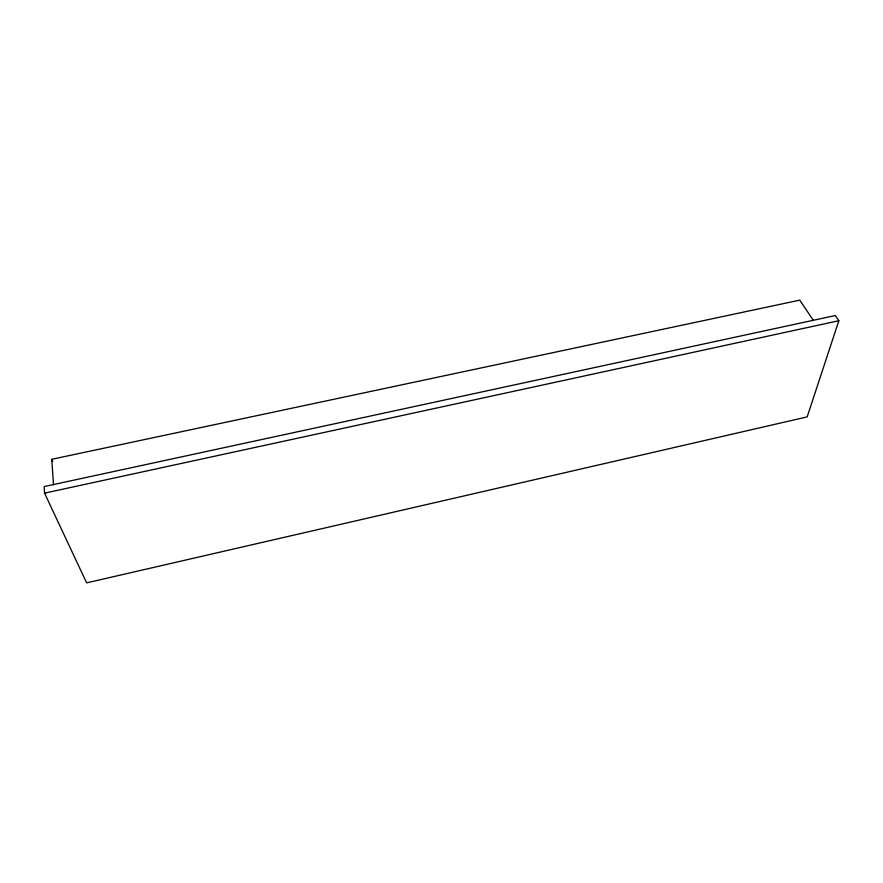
<?xml version="1.0" encoding="UTF-8"?>
<svg xmlns="http://www.w3.org/2000/svg" width="883" height="883" viewBox="0 0 883 883"><rect width="100%" height="100%" fill="white"/><g stroke="black" fill="none" stroke-linecap="round" stroke-linejoin="round"><path stroke-width="1.32" d="M838.85 320.717L807.161 416.897L86.633 582.857L44.558 493.144L44.15 486.566L835.274 315.54L838.85 320.717L44.558 493.144M53.51 484.855L51.755 459.303L799.777 300.143L813.42 320.496M51.755 459.303L52.737 461.5"/></g></svg>
